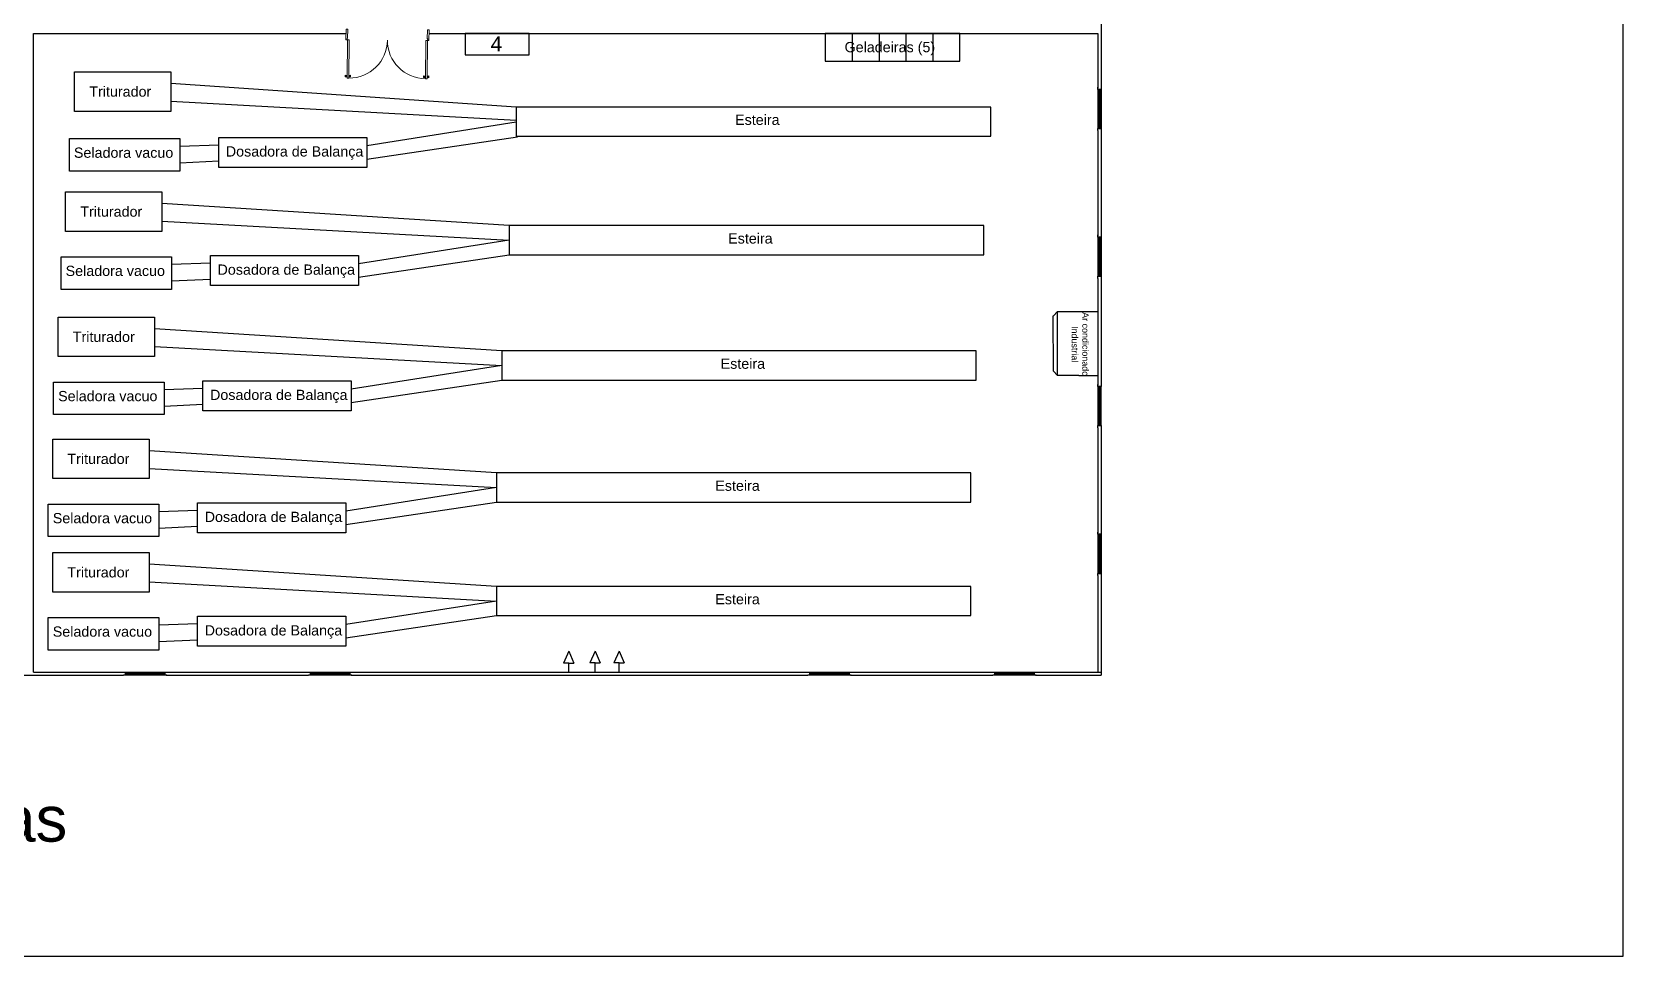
# Model space of a CAD drawing. Header units: millimetres. Extents: x 2943 to 3068, y 1960 to 2042.
# Drawn here: x 2993.1 to 3067.8, y 1960.2 to 2003.6 of the extents above; entities that cross this region are included whole.
import ezdxf

# ---------------------------------------------------------------- set-up
doc = ezdxf.new("R2010")
doc.units = ezdxf.units.MM
doc.styles.get("Standard").update_dxf_attribs({"font": 'arial.ttf'})

msp = doc.modelspace()

# ---------------------------------------------------------------- linework, layer by layer
for p, q in [((3067.83, 1960.226), (3067.83, 2042.064)), ((3043.302, 2034.023), (3043.302, 2001.009)), ((2993.152, 2003.574), (3007.835, 2003.574)), ((2993.152, 1973.573), (2993.152, 2003.57)), ((3011.735, 2003.574), (3043.152, 2003.574)), ((3036.671, 2003.574), (3030.35, 2003.574)), ((3030.35, 2003.574), (3030.35, 2002.268)), ((3031.631, 2002.268), (3031.631, 2003.574)), ((3032.891, 2002.268), (3032.891, 2003.574)), ((3034.151, 2002.268), (3034.151, 2003.574)), ((3035.411, 2002.268), (3035.411, 2003.574)), ((3036.671, 2002.268), (3036.671, 2003.574)), ((3043.152, 2003.574), (3043.152, 2001.009)), ((3030.35, 2002.268), (3036.671, 2002.268)), ((3015.832, 2000.117), (2999.613, 2001.22)), ((2999.613, 2000.39), (3015.832, 1999.499)), ((3043.154, 2000.947), (3043.152, 1999.109)), ((3043.201, 2000.928), (3043.199, 1999.561)), ((3043.258, 2000.928), (3043.255, 1999.561)), ((3043.304, 2000.947), (3043.304, 1999.109)), ((3015.832, 1999.398), (3008.818, 1998.301)), ((3043.152, 1999.009), (3043.152, 1994.069)), ((3043.199, 1999.128), (3043.199, 1999.561)), ((3043.255, 1999.128), (3043.255, 1999.561)), ((3043.302, 1999.009), (3043.302, 1994.069)), ((3000.031, 1998.283), (3001.86, 1998.347)), ((3008.818, 1997.671), (3015.895, 1998.72)), ((3000.031, 1997.501), (3001.86, 1997.588)), ((3015.505, 1994.544), (2999.191, 1995.582)), ((2999.191, 1994.752), (3015.505, 1993.856)), ((3015.505, 1993.856), (3008.428, 1992.75)), ((3043.154, 1994.006), (3043.152, 1992.169)), ((3043.201, 1993.987), (3043.199, 1992.62)), ((3043.258, 1993.987), (3043.255, 1992.62)), ((3043.304, 1994.006), (3043.302, 1992.169)), ((3008.428, 1992.12), (3015.505, 1993.168)), ((2999.641, 1992.731), (3001.47, 1992.795)), ((3043.199, 1992.187), (3043.199, 1992.62)), ((3043.255, 1992.187), (3043.255, 1992.62)), ((2999.641, 1991.949), (3001.47, 1992.036)), ((3043.152, 1992.069), (3043.152, 1987.05)), ((3043.302, 1992.069), (3043.302, 1987.05)), ((3041.065, 1987.703), (3041.049, 1990.303)), ((3041.265, 1990.504), (3041.065, 1990.304)), ((3041.265, 1987.504), (3041.265, 1990.504)), ((3041.265, 1990.504), (3042.265, 1990.504)), ((3042.265, 1990.504), (3043.148, 1990.504)), ((3043.148, 1990.504), (3043.148, 1987.504)), ((3015.153, 1988.66), (2998.838, 1989.699)), ((2998.838, 1988.869), (3015.153, 1987.972)), ((3015.153, 1987.972), (3008.076, 1986.866)), ((3041.265, 1987.504), (3041.065, 1987.704)), ((2999.288, 1986.847), (3001.117, 1986.912)), ((3008.076, 1986.236), (3015.153, 1987.285)), ((3042.265, 1987.504), (3041.265, 1987.504)), ((3042.265, 1987.504), (3043.148, 1987.504)), ((3043.154, 1986.987), (3043.152, 1985.15)), ((3043.201, 1986.969), (3043.199, 1985.602)), ((3043.258, 1986.969), (3043.255, 1985.602)), ((3043.302, 1985.15), (3043.304, 1986.987)), ((2999.288, 1986.066), (3001.117, 1986.152)), ((3043.199, 1985.169), (3043.199, 1985.602)), ((3043.255, 1985.169), (3043.255, 1985.602)), ((3043.152, 1985.05), (3043.152, 1980.109)), ((3043.302, 1985.05), (3043.302, 1980.109)), ((3014.901, 1982.928), (2998.587, 1983.966)), ((2998.587, 1983.136), (3014.901, 1982.24)), ((3014.901, 1982.24), (3007.824, 1981.134)), ((2999.037, 1981.115), (3000.866, 1981.179)), ((3007.824, 1980.504), (3014.901, 1981.552)), ((2999.037, 1980.333), (3000.866, 1980.42)), ((3043.154, 1980.047), (3043.152, 1978.209)), ((3043.201, 1980.028), (3043.199, 1978.661)), ((3043.258, 1980.028), (3043.255, 1978.661)), ((3043.304, 1980.047), (3043.302, 1978.209)), ((3014.901, 1977.597), (2998.587, 1978.636)), ((3043.152, 1978.109), (3043.152, 1973.573)), ((3043.199, 1978.228), (3043.199, 1978.661)), ((3043.255, 1978.228), (3043.255, 1978.661)), ((3043.302, 1978.109), (3043.302, 1973.423)), ((2998.587, 1977.806), (3014.901, 1976.91)), ((3014.901, 1976.91), (3007.824, 1975.803)), ((2999.037, 1975.785), (3000.866, 1975.849)), ((3007.824, 1975.173), (3014.901, 1976.222)), ((2999.037, 1975.003), (3000.866, 1975.09)), ((3018.299, 1974.55), (3018.058, 1973.996)), ((3018.299, 1974.55), (3018.542, 1973.996)), ((3019.536, 1974.553), (3019.295, 1973.999)), ((3019.536, 1974.553), (3019.779, 1973.999)), ((3020.662, 1974.555), (3020.421, 1974)), ((3020.662, 1974.555), (3020.905, 1974)), ((2993.152, 1973.573), (2997.384, 1973.573)), ((2997.484, 1973.575), (2999.322, 1973.573)), ((2997.503, 1973.528), (2998.87, 1973.526)), ((2997.503, 1973.472), (2998.87, 1973.469)), ((2999.303, 1973.526), (2998.87, 1973.526)), ((2999.303, 1973.469), (2998.87, 1973.469)), ((2999.384, 1973.573), (3006.075, 1973.573)), ((3006.175, 1973.575), (3008.012, 1973.573)), ((3006.193, 1973.528), (3007.561, 1973.526)), ((3006.193, 1973.472), (3007.561, 1973.469)), ((3007.994, 1973.526), (3007.561, 1973.526)), ((3007.994, 1973.469), (3007.561, 1973.469)), ((3008.075, 1973.573), (3029.53, 1973.573)), ((3018.299, 1973.996), (3018.058, 1973.996)), ((3018.301, 1973.577), (3018.299, 1973.996)), ((3018.299, 1973.996), (3018.542, 1973.996)), ((3019.536, 1973.999), (3019.295, 1973.999)), ((3019.538, 1973.58), (3019.536, 1973.999)), ((3019.536, 1973.999), (3019.779, 1973.999)), ((3020.662, 1974), (3020.421, 1974)), ((3020.664, 1973.582), (3020.662, 1974)), ((3020.662, 1974), (3020.905, 1974)), ((3029.63, 1973.575), (3031.468, 1973.573)), ((3029.649, 1973.528), (3031.016, 1973.526)), ((3029.649, 1973.472), (3031.016, 1973.469)), ((3031.449, 1973.526), (3031.016, 1973.526)), ((3031.449, 1973.469), (3031.016, 1973.469)), ((3031.53, 1973.573), (3038.221, 1973.573)), ((3038.321, 1973.575), (3040.158, 1973.573)), ((3038.339, 1973.528), (3039.707, 1973.526)), ((3038.339, 1973.472), (3039.707, 1973.469)), ((3040.14, 1973.526), (3039.707, 1973.526)), ((3040.14, 1973.469), (3039.707, 1973.469)), ((3040.221, 1973.573), (3043.302, 1973.573)), ((2988.264, 1973.423), (2993.152, 1973.423)), ((2993.152, 1973.423), (2997.384, 1973.423)), ((2997.384, 1973.425), (2997.384, 1973.423)), ((2999.322, 1973.423), (2997.484, 1973.423)), ((2999.384, 1973.423), (3006.075, 1973.423)), ((3006.075, 1973.425), (3006.075, 1973.423)), ((3008.012, 1973.423), (3006.175, 1973.423)), ((3008.075, 1973.423), (3029.53, 1973.423)), ((3029.53, 1973.425), (3029.53, 1973.423)), ((3031.468, 1973.423), (3029.63, 1973.423)), ((3031.53, 1973.423), (3038.221, 1973.423)), ((3038.221, 1973.425), (3038.221, 1973.423)), ((3040.158, 1973.423), (3038.321, 1973.423)), ((3040.221, 1973.423), (3043.302, 1973.423)), ((2942.837, 1960.226), (3067.83, 1960.226))]:
    msp.add_line(p, q)
at = {"lineweight": 9}
for p, q in [((3007.799, 2001.531), (3007.8, 2001.611)), ((3007.847, 2001.54), (3007.799, 2001.531)), ((3007.848, 2001.601), (3007.8, 2001.611)), ((3007.847, 2001.588), (3007.848, 2001.601)), ((3007.847, 2001.588), (3007.847, 2001.553)), ((3007.855, 2001.588), (3007.847, 2001.588)), ((3007.855, 2001.553), (3007.847, 2001.553)), ((3007.847, 2001.553), (3007.847, 2001.54)), ((3007.855, 2001.588), (3007.855, 2001.593)), ((3007.863, 2001.592), (3007.855, 2001.593)), ((3007.855, 2001.588), (3007.855, 2001.553)), ((3007.855, 2001.553), (3007.855, 2001.548)), ((3007.863, 2001.548), (3007.855, 2001.548)), ((3007.863, 2001.592), (3007.864, 2001.599)), ((3007.863, 2001.592), (3007.863, 2001.548)), ((3007.863, 2001.548), (3007.863, 2001.541)), ((3007.871, 2001.541), (3007.863, 2001.541)), ((3007.871, 2001.599), (3007.864, 2001.599)), ((3007.885, 2001.622), (3007.871, 2001.599)), ((3007.871, 2001.599), (3007.871, 2001.541)), ((3007.883, 2001.517), (3007.871, 2001.541)), ((3007.885, 2001.622), (3007.883, 2001.517)), ((3007.886, 2001.517), (3007.883, 2001.517)), ((3007.888, 2001.622), (3007.885, 2001.622)), ((3007.966, 2001.516), (3007.97, 2001.516)), ((3007.967, 2001.621), (3007.97, 2001.621)), ((3007.97, 2001.621), (3007.983, 2001.598)), ((3007.97, 2001.621), (3007.97, 2001.516)), ((3007.97, 2001.516), (3007.982, 2001.54)), ((3007.983, 2001.598), (3007.982, 2001.54)), ((3007.982, 2001.54), (3007.99, 2001.54)), ((3007.983, 2001.598), (3007.991, 2001.598)), ((3007.991, 2001.591), (3007.99, 2001.547)), ((3007.99, 2001.547), (3007.998, 2001.547)), ((3007.99, 2001.547), (3007.99, 2001.54)), ((3007.991, 2001.591), (3007.991, 2001.598)), ((3007.991, 2001.591), (3007.998, 2001.591)), ((3007.998, 2001.586), (3007.998, 2001.591)), ((3007.998, 2001.586), (3008.006, 2001.586)), ((3007.998, 2001.586), (3007.998, 2001.551)), ((3007.998, 2001.551), (3007.998, 2001.547)), ((3007.998, 2001.551), (3008.006, 2001.551)), ((3008.006, 2001.599), (3008.054, 2001.609)), ((3008.006, 2001.586), (3008.006, 2001.599)), ((3008.006, 2001.586), (3008.006, 2001.551)), ((3008.006, 2001.551), (3008.006, 2001.539)), ((3008.006, 2001.539), (3008.054, 2001.529)), ((3008.054, 2001.529), (3008.054, 2001.609)), ((3011.479, 2001.498), (3011.48, 2001.577)), ((3011.527, 2001.506), (3011.479, 2001.498)), ((3011.527, 2001.567), (3011.48, 2001.577)), ((3011.527, 2001.554), (3011.527, 2001.567)), ((3011.527, 2001.554), (3011.527, 2001.519)), ((3011.535, 2001.554), (3011.527, 2001.554)), ((3011.535, 2001.519), (3011.527, 2001.519)), ((3011.527, 2001.519), (3011.527, 2001.506)), ((3011.535, 2001.554), (3011.535, 2001.559)), ((3011.543, 2001.559), (3011.535, 2001.559)), ((3011.535, 2001.554), (3011.535, 2001.519)), ((3011.535, 2001.519), (3011.535, 2001.514)), ((3011.543, 2001.514), (3011.535, 2001.514)), ((3011.543, 2001.514), (3011.542, 2001.508)), ((3011.55, 2001.508), (3011.542, 2001.508)), ((3011.543, 2001.559), (3011.543, 2001.565)), ((3011.551, 2001.565), (3011.543, 2001.565)), ((3011.543, 2001.559), (3011.543, 2001.514)), ((3011.551, 2001.565), (3011.55, 2001.508)), ((3011.563, 2001.483), (3011.55, 2001.508)), ((3011.564, 2001.588), (3011.551, 2001.565)), ((3011.564, 2001.588), (3011.563, 2001.483)), ((3011.566, 2001.483), (3011.563, 2001.483)), ((3011.568, 2001.588), (3011.564, 2001.588)), ((3011.646, 2001.483), (3011.65, 2001.483)), ((3011.647, 2001.588), (3011.65, 2001.588)), ((3011.65, 2001.588), (3011.662, 2001.564)), ((3011.65, 2001.588), (3011.65, 2001.483)), ((3011.65, 2001.483), (3011.662, 2001.506)), ((3011.662, 2001.564), (3011.67, 2001.564)), ((3011.662, 2001.564), (3011.662, 2001.506)), ((3011.662, 2001.506), (3011.67, 2001.506)), ((3011.67, 2001.557), (3011.67, 2001.564)), ((3011.67, 2001.557), (3011.678, 2001.557)), ((3011.67, 2001.557), (3011.67, 2001.513)), ((3011.67, 2001.513), (3011.678, 2001.513)), ((3011.67, 2001.513), (3011.67, 2001.506)), ((3011.678, 2001.553), (3011.678, 2001.557)), ((3011.678, 2001.553), (3011.686, 2001.553)), ((3011.678, 2001.553), (3011.678, 2001.518)), ((3011.678, 2001.518), (3011.678, 2001.513)), ((3011.678, 2001.518), (3011.686, 2001.518)), ((3011.686, 2001.565), (3011.734, 2001.575)), ((3011.686, 2001.553), (3011.686, 2001.565)), ((3011.686, 2001.553), (3011.686, 2001.518)), ((3011.686, 2001.518), (3011.686, 2001.505)), ((3011.686, 2001.505), (3011.734, 2001.495)), ((3011.734, 2001.495), (3011.734, 2001.575))]:
    msp.add_line(p, q, dxfattribs=at)
at = {"lineweight": 9, "ltscale": 0.3}
for points in [[(3007.892, 2003.277), (3007.893, 2003.357), (3007.913, 2003.357), (3007.917, 2003.777), (3007.837, 2003.777), (3007.832, 2003.277)], [(3011.672, 2003.242), (3011.673, 2003.322), (3011.653, 2003.322), (3011.657, 2003.742), (3011.737, 2003.742), (3011.732, 2003.242)], [(3007.982, 2003.276), (3007.902, 2003.277), (3007.886, 2001.477), (3007.966, 2001.476)], [(3011.582, 2003.243), (3011.662, 2003.242), (3011.646, 2001.442), (3011.566, 2001.443)]]:
    msp.add_lwpolyline(points, close=True, dxfattribs=at)
for points in [[(3016.436, 2002.567), (3016.436, 2003.567), (3013.436, 2003.567), (3013.436, 2002.567)], [(2995.085, 2001.771), (2999.613, 2001.771), (2999.613, 1999.914), (2995.085, 1999.914)], [(3015.832, 1998.741), (3038.119, 1998.741), (3038.119, 2000.117), (3015.832, 2000.117)], [(2994.845, 1998.632), (3000.031, 1998.632), (3000.031, 1997.104), (2994.845, 1997.104)], [(3001.86, 1998.69), (3008.818, 1998.69), (3008.818, 1997.281), (3001.86, 1997.281)], [(2994.663, 1996.134), (2999.191, 1996.134), (2999.191, 1994.276), (2994.663, 1994.276)], [(3015.505, 1993.168), (3037.793, 1993.168), (3037.793, 1994.544), (3015.505, 1994.544)], [(2994.455, 1993.08), (2999.641, 1993.08), (2999.641, 1991.552), (2994.455, 1991.552)], [(3001.47, 1993.138), (3008.428, 1993.138), (3008.428, 1991.73), (3001.47, 1991.73)], [(2994.31, 1990.251), (2998.838, 1990.251), (2998.838, 1988.393), (2994.31, 1988.393)], [(3015.153, 1987.285), (3037.441, 1987.285), (3037.441, 1988.66), (3015.153, 1988.66)], [(2994.102, 1987.197), (2999.288, 1987.197), (2999.288, 1985.669), (2994.102, 1985.669)], [(3001.117, 1987.254), (3008.076, 1987.254), (3008.076, 1985.846), (3001.117, 1985.846)], [(2994.059, 1984.518), (2998.587, 1984.518), (2998.587, 1982.66), (2994.059, 1982.66)], [(3014.901, 1981.552), (3037.189, 1981.552), (3037.189, 1982.928), (3014.901, 1982.928)], [(2993.851, 1981.464), (2999.037, 1981.464), (2999.037, 1979.936), (2993.851, 1979.936)], [(3000.866, 1981.522), (3007.824, 1981.522), (3007.824, 1980.114), (3000.866, 1980.114)], [(2994.059, 1979.188), (2998.587, 1979.188), (2998.587, 1977.33), (2994.059, 1977.33)], [(3014.901, 1976.222), (3037.189, 1976.222), (3037.189, 1977.597), (3014.901, 1977.597)], [(2993.851, 1976.134), (2999.037, 1976.134), (2999.037, 1974.606), (2993.851, 1974.606)], [(3000.866, 1976.191), (3007.824, 1976.191), (3007.824, 1974.783), (3000.866, 1974.783)]]:
    msp.add_lwpolyline(points, close=True)
at = {"lineweight": 30}
for points in [[(3043.304, 2001.047), (3043.304, 2000.947), (3043.154, 2000.947), (3043.154, 2001.047)], [(3043.152, 1999.009), (3043.152, 1999.109), (3043.302, 1999.109), (3043.302, 1999.009)], [(3043.304, 1994.106), (3043.304, 1994.006), (3043.154, 1994.006), (3043.154, 1994.106)], [(3043.152, 1992.069), (3043.152, 1992.169), (3043.302, 1992.169), (3043.302, 1992.069)], [(3043.304, 1987.087), (3043.304, 1986.987), (3043.154, 1986.987), (3043.154, 1987.087)], [(3043.152, 1985.05), (3043.152, 1985.15), (3043.302, 1985.15), (3043.302, 1985.05)], [(3043.304, 1980.147), (3043.304, 1980.047), (3043.154, 1980.047), (3043.154, 1980.147)], [(3043.152, 1978.109), (3043.152, 1978.209), (3043.302, 1978.209), (3043.302, 1978.109)], [(2997.384, 1973.575), (2997.484, 1973.575), (2997.484, 1973.425), (2997.384, 1973.425)], [(2999.422, 1973.423), (2999.322, 1973.423), (2999.322, 1973.573), (2999.422, 1973.573)], [(3006.075, 1973.575), (3006.175, 1973.575), (3006.175, 1973.425), (3006.075, 1973.425)], [(3008.112, 1973.423), (3008.012, 1973.423), (3008.012, 1973.573), (3008.112, 1973.573)], [(3029.53, 1973.575), (3029.63, 1973.575), (3029.63, 1973.425), (3029.53, 1973.425)], [(3031.568, 1973.423), (3031.468, 1973.423), (3031.468, 1973.573), (3031.568, 1973.573)], [(3038.221, 1973.575), (3038.321, 1973.575), (3038.321, 1973.425), (3038.221, 1973.425)], [(3040.258, 1973.423), (3040.158, 1973.423), (3040.158, 1973.573), (3040.258, 1973.573)]]:
    msp.add_lwpolyline(points, dxfattribs=at)
for points in [[(3043.154, 2000.947), (3043.304, 2000.947)], [(3043.224, 1999.561), (3043.226, 2000.932), (3043.233, 2000.932), (3043.23, 1999.561)], [(3043.302, 1999.109), (3043.152, 1999.109)], [(3043.23, 1999.561), (3043.23, 1999.124), (3043.224, 1999.124), (3043.224, 1999.561)], [(3043.154, 1994.006), (3043.304, 1994.006)], [(3043.224, 1992.62), (3043.226, 1993.991), (3043.233, 1993.991), (3043.23, 1992.62)], [(3043.302, 1992.169), (3043.152, 1992.169)], [(3043.23, 1992.62), (3043.23, 1992.184), (3043.224, 1992.184), (3043.224, 1992.62)], [(3043.154, 1986.987), (3043.304, 1986.987)], [(3043.224, 1985.602), (3043.226, 1986.972), (3043.233, 1986.972), (3043.23, 1985.602)], [(3043.23, 1985.602), (3043.23, 1985.165), (3043.224, 1985.165), (3043.224, 1985.602)], [(3043.302, 1985.15), (3043.152, 1985.15)], [(3043.154, 1980.047), (3043.304, 1980.047)], [(3043.224, 1978.661), (3043.226, 1980.032), (3043.233, 1980.032), (3043.23, 1978.661)], [(3043.302, 1978.209), (3043.152, 1978.209)], [(3043.23, 1978.661), (3043.23, 1978.224), (3043.224, 1978.224), (3043.224, 1978.661)], [(2997.484, 1973.425), (2997.484, 1973.575)], [(2998.87, 1973.494), (2997.499, 1973.497), (2997.499, 1973.503), (2998.87, 1973.501)], [(2998.87, 1973.501), (2999.307, 1973.501), (2999.307, 1973.494), (2998.87, 1973.494)], [(2999.322, 1973.573), (2999.322, 1973.423)], [(3006.175, 1973.425), (3006.175, 1973.575)], [(3007.561, 1973.494), (3006.19, 1973.497), (3006.19, 1973.503), (3007.561, 1973.501)], [(3007.561, 1973.501), (3007.997, 1973.501), (3007.997, 1973.494), (3007.561, 1973.494)], [(3008.012, 1973.573), (3008.012, 1973.423)], [(3029.63, 1973.425), (3029.63, 1973.575)], [(3031.016, 1973.494), (3029.645, 1973.497), (3029.645, 1973.503), (3031.016, 1973.501)], [(3031.016, 1973.501), (3031.453, 1973.501), (3031.453, 1973.494), (3031.016, 1973.494)], [(3031.468, 1973.573), (3031.468, 1973.423)], [(3038.321, 1973.425), (3038.321, 1973.575)], [(3039.707, 1973.494), (3038.336, 1973.497), (3038.336, 1973.503), (3039.707, 1973.501)], [(3039.707, 1973.501), (3040.143, 1973.501), (3040.143, 1973.494), (3039.707, 1973.494)], [(3040.158, 1973.573), (3040.158, 1973.423)]]:
    msp.add_lwpolyline(points)
for points in [[(3043.258, 2000.947), (3043.201, 2000.947), (3043.201, 2000.928, 0.414214), (3043.208, 2000.922), (3043.224, 2000.922, 0.414214), (3043.226, 2000.924), (3043.226, 2000.932), (3043.233, 2000.932), (3043.233, 2000.924, 0.414214), (3043.235, 2000.922), (3043.251, 2000.922, 0.414214), (3043.258, 2000.928), (3043.258, 2000.928)], [(3043.199, 1999.109), (3043.255, 1999.109), (3043.255, 1999.128, 0.414214), (3043.249, 1999.134), (3043.233, 1999.134, 0.414214), (3043.23, 1999.132), (3043.23, 1999.124), (3043.224, 1999.124), (3043.224, 1999.132, 0.414214), (3043.221, 1999.134), (3043.205, 1999.134, 0.414214), (3043.199, 1999.128), (3043.199, 1999.128)], [(3043.258, 1994.006), (3043.201, 1994.006), (3043.201, 1993.987, 0.414214), (3043.208, 1993.981), (3043.224, 1993.981, 0.414214), (3043.226, 1993.983), (3043.226, 1993.991), (3043.233, 1993.991), (3043.233, 1993.983, 0.414214), (3043.235, 1993.981), (3043.251, 1993.981, 0.414214), (3043.258, 1993.987), (3043.258, 1993.987)], [(3043.199, 1992.169), (3043.255, 1992.169), (3043.255, 1992.187, 0.414214), (3043.249, 1992.194), (3043.233, 1992.194, 0.414214), (3043.23, 1992.191), (3043.23, 1992.184), (3043.224, 1992.184), (3043.224, 1992.191, 0.414214), (3043.221, 1992.194), (3043.205, 1992.194, 0.414214), (3043.199, 1992.187), (3043.199, 1992.187)], [(3043.258, 1986.987), (3043.201, 1986.987), (3043.201, 1986.969, 0.414214), (3043.208, 1986.962), (3043.224, 1986.962, 0.414214), (3043.226, 1986.965), (3043.226, 1986.972), (3043.233, 1986.972), (3043.233, 1986.965, 0.414214), (3043.235, 1986.962), (3043.251, 1986.962, 0.414214), (3043.258, 1986.969), (3043.258, 1986.969)], [(3043.199, 1985.15), (3043.255, 1985.15), (3043.255, 1985.169, 0.414214), (3043.249, 1985.175), (3043.233, 1985.175, 0.414214), (3043.23, 1985.173), (3043.23, 1985.165), (3043.224, 1985.165), (3043.224, 1985.173, 0.414214), (3043.221, 1985.175), (3043.205, 1985.175, 0.414214), (3043.199, 1985.169), (3043.199, 1985.169)], [(3043.258, 1980.047), (3043.201, 1980.047), (3043.201, 1980.028, 0.414214), (3043.208, 1980.022), (3043.224, 1980.022, 0.414214), (3043.226, 1980.024), (3043.226, 1980.032), (3043.233, 1980.032), (3043.233, 1980.024, 0.414214), (3043.235, 1980.022), (3043.251, 1980.022, 0.414214), (3043.258, 1980.028), (3043.258, 1980.028)], [(3043.199, 1978.209), (3043.255, 1978.209), (3043.255, 1978.228, 0.414214), (3043.249, 1978.234), (3043.233, 1978.234, 0.414214), (3043.23, 1978.232), (3043.23, 1978.224), (3043.224, 1978.224), (3043.224, 1978.232, 0.414214), (3043.221, 1978.234), (3043.205, 1978.234, 0.414214), (3043.199, 1978.228), (3043.199, 1978.228)], [(2997.484, 1973.528), (2997.484, 1973.472), (2997.503, 1973.472, 0.414214), (2997.509, 1973.478), (2997.509, 1973.494, 0.414214), (2997.507, 1973.497), (2997.499, 1973.497), (2997.499, 1973.503), (2997.507, 1973.503, 0.414214), (2997.509, 1973.505), (2997.509, 1973.521, 0.414214), (2997.503, 1973.528), (2997.503, 1973.528)], [(2999.322, 1973.469), (2999.322, 1973.526), (2999.303, 1973.526, 0.414214), (2999.297, 1973.519), (2999.297, 1973.503, 0.414214), (2999.299, 1973.501), (2999.307, 1973.501), (2999.307, 1973.494), (2999.299, 1973.494, 0.414214), (2999.297, 1973.492), (2999.297, 1973.476, 0.414214), (2999.303, 1973.469), (2999.303, 1973.469)], [(3006.175, 1973.528), (3006.175, 1973.472), (3006.193, 1973.472, 0.414214), (3006.2, 1973.478), (3006.2, 1973.494, 0.414214), (3006.197, 1973.497), (3006.19, 1973.497), (3006.19, 1973.503), (3006.197, 1973.503, 0.414214), (3006.2, 1973.505), (3006.2, 1973.521, 0.414214), (3006.193, 1973.528), (3006.193, 1973.528)], [(3008.012, 1973.469), (3008.012, 1973.526), (3007.994, 1973.526, 0.414214), (3007.987, 1973.519), (3007.987, 1973.503, 0.414214), (3007.99, 1973.501), (3007.997, 1973.501), (3007.997, 1973.494), (3007.99, 1973.494, 0.414214), (3007.987, 1973.492), (3007.987, 1973.476, 0.414214), (3007.994, 1973.469), (3007.994, 1973.469)], [(3029.63, 1973.528), (3029.63, 1973.472), (3029.649, 1973.472, 0.414214), (3029.655, 1973.478), (3029.655, 1973.494, 0.414214), (3029.653, 1973.497), (3029.645, 1973.497), (3029.645, 1973.503), (3029.653, 1973.503, 0.414214), (3029.655, 1973.505), (3029.655, 1973.521, 0.414214), (3029.649, 1973.528), (3029.649, 1973.528)], [(3031.468, 1973.469), (3031.468, 1973.526), (3031.449, 1973.526, 0.414214), (3031.443, 1973.519), (3031.443, 1973.503, 0.414214), (3031.445, 1973.501), (3031.453, 1973.501), (3031.453, 1973.494), (3031.445, 1973.494, 0.414214), (3031.443, 1973.492), (3031.443, 1973.476, 0.414214), (3031.449, 1973.469), (3031.449, 1973.469)], [(3038.321, 1973.528), (3038.321, 1973.472), (3038.339, 1973.472, 0.414214), (3038.346, 1973.478), (3038.346, 1973.494, 0.414214), (3038.343, 1973.497), (3038.336, 1973.497), (3038.336, 1973.503), (3038.343, 1973.503, 0.414214), (3038.346, 1973.505), (3038.346, 1973.521, 0.414214), (3038.339, 1973.528), (3038.339, 1973.528)], [(3040.158, 1973.469), (3040.158, 1973.526), (3040.14, 1973.526, 0.414214), (3040.133, 1973.519), (3040.133, 1973.503, 0.414214), (3040.136, 1973.501), (3040.143, 1973.501), (3040.143, 1973.494), (3040.136, 1973.494, 0.414214), (3040.133, 1973.492), (3040.133, 1973.476, 0.414214), (3040.14, 1973.469), (3040.14, 1973.469)]]:
    msp.add_lwpolyline(points, format="xyb", close=True)
at = {"lineweight": 9, "ltscale": 0.3}
for centre, start, end in [((3007.982, 2003.276), 269.47335, 359.47335), ((3011.582, 2003.243), 179.47335, 269.47335)]:
    msp.add_arc(centre, 1.8, start, end, dxfattribs=at)

# ---------------------------------------------------------------- texts
at = {"attachment_point": 1}
for s, width, heights, insert, char_height in [('{\\H1.45598x;4}', 4.10828, [0.907], (3014.627, 2003.434), 0.48078), ('Geladeiras (5)', 5.01464, [0], (3031.255, 2003.172), 0.48078), ('Triturador', 3.56675, [0], (2995.777, 2001.083), 0.4808), ('Esteira', 2.39865, [0], (3026.113, 1999.757), 0.4808), ('Seladora vacuo', 5.36767, [0], (2995.055, 1998.213), 0.48078), ('Dosadora de Balança', 7.04524, [0], (3002.191, 1998.271), 0.48078), ('Triturador', 3.56675, [0], (2995.354, 1995.445), 0.4808), ('Esteira', 2.39865, [0], (3025.787, 1994.184), 0.4808), ('Seladora vacuo', 5.36767, [0], (2994.665, 1992.661), 0.48078), ('Dosadora de Balança', 7.04524, [0], (3001.801, 1992.719), 0.48078), ('Triturador', 3.56675, [0], (2995.002, 1989.562), 0.4808), ('Esteira', 2.39865, [0], (3025.434, 1988.3), 0.4808), ('Seladora vacuo', 5.36767, [0], (2994.312, 1986.778), 0.48078), ('Dosadora de Balança', 7.04524, [0], (3001.449, 1986.835), 0.48078), ('Triturador', 3.56675, [0], (2994.75, 1983.829), 0.4808), ('Esteira', 2.39865, [0], (3025.183, 1982.568), 0.4808), ('Seladora vacuo', 5.36767, [0], (2994.061, 1981.045), 0.48078), ('Dosadora de Balança', 7.04524, [0], (3001.197, 1981.103), 0.48078), ('Triturador', 3.56675, [0], (2994.75, 1978.499), 0.4808), ('Esteira', 2.39865, [0], (3025.183, 1977.237), 0.4808), ('Seladora vacuo', 5.36767, [0], (2994.061, 1975.715), 0.48078), ('Dosadora de Balança', 7.04524, [0], (3001.197, 1975.772), 0.48078), ('Planta com equipamentos e tomadas\\PEscala 1:500', 96.41589, [0], (2945.65, 1967.735), 2.1288)]:
    msp.add_mtext_dynamic_manual_height_columns(s, width=width, gutter_width=2.404, heights=heights, dxfattribs=dict(at, insert=insert, char_height=char_height))
at = {"insert": (3042.723, 1990.526), "char_height": 0.3, "attachment_point": 1, "rotation": 270}
msp.add_mtext_dynamic_manual_height_columns('\\pxqc;Ar condicionado\\PIndustrial', width=3.10091, gutter_width=2.404, heights=[0], dxfattribs=at)

doc.saveas('drawing.dxf')
